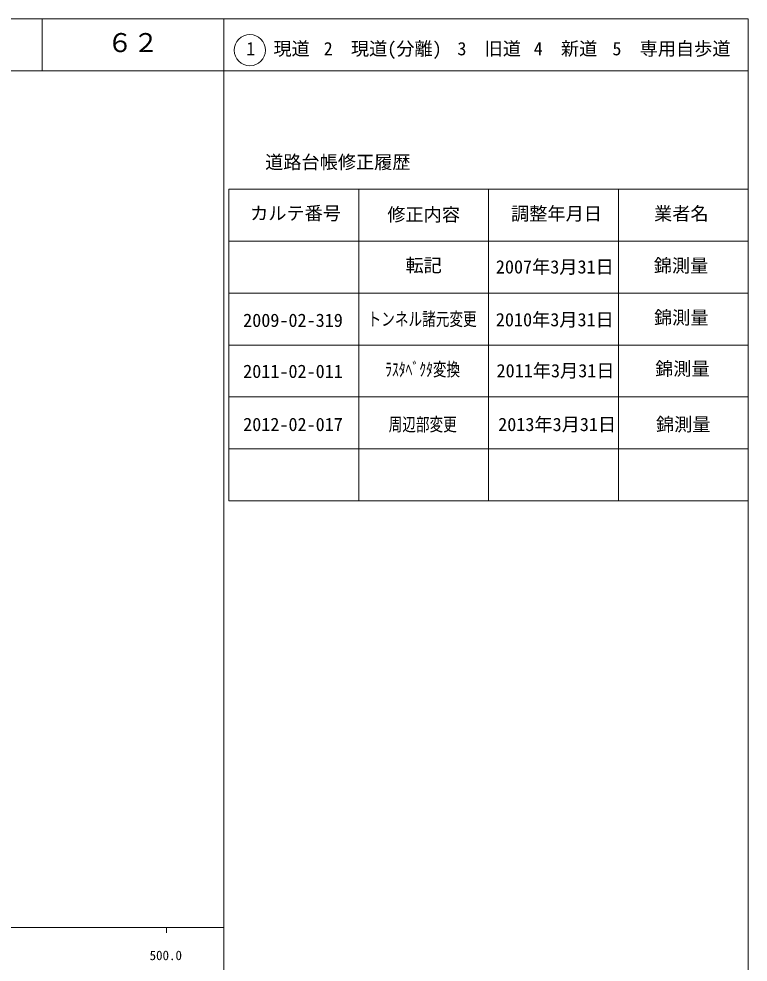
# Model space of a CAD drawing. Units: millimetres, scale not verified. Extents: x -61140 to 578860, y -202464 to 157536.
# Drawn here: x 438399 to 578860, y -24107 to 157536 of the extents above; entities that cross this region are included whole.
import ezdxf
from ezdxf.enums import TextEntityAlignment as Align

# ---------------------------------------------------------------- set-up
doc = ezdxf.new("R2010")
doc.units = ezdxf.units.MM
doc.header["$LTSCALE"] = 1000
for name, color, linetype, lineweight in [('S-BGD-HTXT', 7, 'Continuous', 13), ('S-TTL', 2, 'Continuous', 13), ('S-TTL-TXT', 7, 'Continuous', 13)]:
    doc.layers.add(name, color=color, linetype=linetype, lineweight=lineweight)
doc.styles.add('ＭＳ ゴシック', font='')
doc.styles.get('ＭＳ ゴシック').set_extended_font_data('MS Gothic')

msp = doc.modelspace()

# ---------------------------------------------------------------- linework, layer by layer
at = {"layer": 'S-BGD-HTXT'}
for p, q in [((477860, -202464), (477860, 147536)), ((-61140, -17464), (477860, -17464)), ((466860, -17464), (466860, -18464))]:
    msp.add_line(p, q, dxfattribs=at)
at = {"layer": 'S-TTL'}
for p, q in [((578860, 157536), (-61140, 157536)), ((442857, 157536), (442857, 147536)), ((477860, 157536), (477860, 147536)), ((578860, -202464), (578860, 157536)), ((-61140, 147536), (578860, 147536)), ((478860, 124732), (478860, 64732)), ((478860, 124732), (578860, 124732)), ((503860, 124732), (503860, 64732)), ((528860, 124732), (528860, 64732)), ((553860, 124732), (553860, 64732)), ((478860, 114732), (578860, 114732)), ((478860, 104732), (578860, 104732)), ((478860, 94732), (578860, 94732)), ((478860, 84732), (578860, 84732)), ((478860, 74732), (578860, 74732)), ((478860, 64732), (578860, 64732))]:
    msp.add_line(p, q, dxfattribs=at)
at = {"layer": 'S-TTL-TXT'}
msp.add_circle((482891, 151494), 3000, dxfattribs=at)

# ---------------------------------------------------------------- texts
at = {"layer": 'S-BGD-HTXT', "style": 'ＭＳ ゴシック'}
msp.add_text('500.0', height=1833, dxfattribs=at).set_placement((463580, -24270), align=Align.BOTTOM_LEFT)
at = {"layer": 'S-TTL-TXT', "style": 'ＭＳ ゴシック'}
for s, height, p in [('６２', 3666, (455357, 150036)), ('1\u3000現道', 2566, (482183, 149744)), ('2\u3000現道(分離)', 2566, (497104, 149744)), ('3\u3000旧道', 2566, (522857, 149744)), ('4\u3000新道', 2566, (537559, 149744)), ('5\u3000専用自歩道', 2566, (552714, 149744)), ('道路台帳修正履歴', 2566, (485829, 127899)), ('カルテ番号', 2566, (482950, 118063)), ('調整年月日', 2566, (533199, 117982)), ('業者名', 2566, (560745, 117982)), ('修正内容', 2566, (509369, 117808)), ('転記', 2566, (512860, 108031)), ('2007年3月31日', 2566, (530268, 107730)), ('錦測量', 2566, (560687, 107974)), ('2009-02-319', 2566, (481598, 97442)), ('2010年3月31日', 2566, (530268, 97560)), ('錦測量', 2566, (560725, 97958)), ('2011-02-011', 2566, (481598, 87614)), ('2011年3月31日', 2566, (530402, 87738)), ('錦測量', 2566, (560948, 88109)), ('2012-02-017', 2566, (481598, 77387)), ('2013年3月31日', 2566, (530717, 77387)), ('錦測量', 2566, (561105, 77387))]:
    msp.add_text(s, height=height, dxfattribs=at).set_placement(p, align=Align.BOTTOM_LEFT)
at = {"layer": 'S-TTL-TXT', "style": 'ＭＳ ゴシック', "width": 0.75}
for s, p in [('トンネル諸元変更', (505574, 97678)), ('ﾗｽﾀﾍﾞｸﾀ変換', (508949, 87985)), ('周辺部変更', (509624, 77387))]:
    msp.add_text(s, height=2566, dxfattribs=at).set_placement(p, align=Align.BOTTOM_LEFT)

doc.saveas('drawing.dxf')
